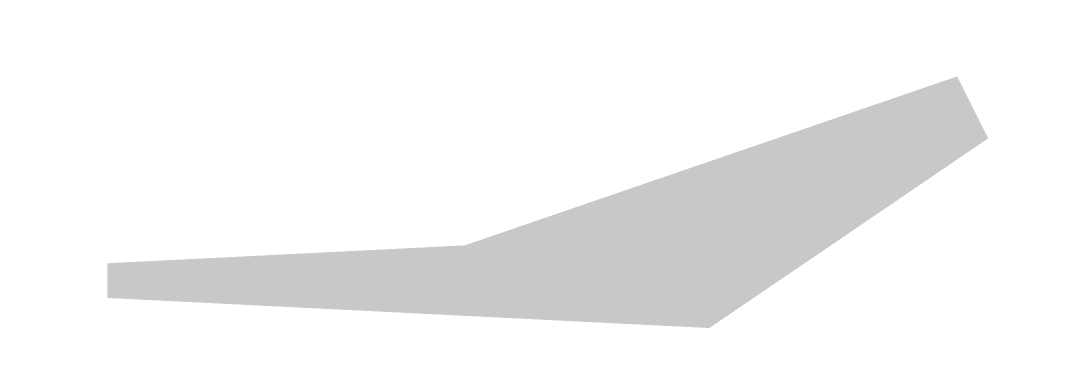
# Model space of a CAD drawing. Header units: millimetres. Extents: x 5 to 65, y 35 to 55.
import ezdxf

# ---------------------------------------------------------------- set-up
doc = ezdxf.new("R2010")
doc.units = ezdxf.units.MM
doc.layers.get('0').update_dxf_attribs({"lineweight": 25})

msp = doc.modelspace()

# ---------------------------------------------------------------- linework, layer by layer
msp.add_lwpolyline([(60, 50, 4, 10, 0), (40, 40, 5, 2, 0), (10, 40, 0, 0, 0)], format="xyseb")

doc.saveas('drawing.dxf')
